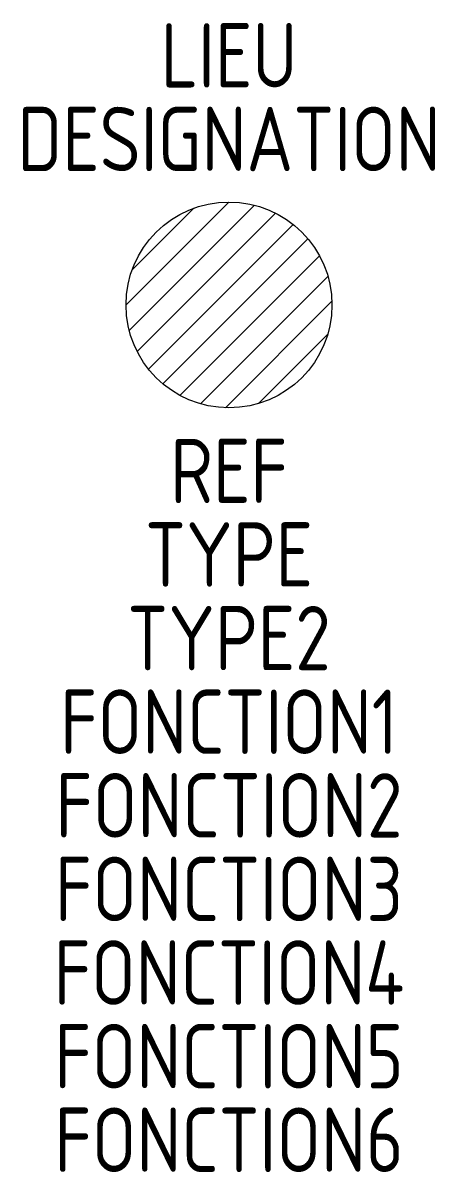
# Model space of a CAD drawing. Header units: millimetres. Extents: x -8 to 8, y -37.7 to 7.
import ezdxf
from ezdxf.enums import TextEntityAlignment as Align

# ---------------------------------------------------------------- set-up
doc = ezdxf.new("R2010")
doc.units = ezdxf.units.MM
for name, color, linetype in [('SYMB_FIL_FIN', 1, 'Continuous'), ('SYMB_TXT_NOM', 3, 'Continuous'), ('SYMBOLE', 3, 'Continuous')]:
    doc.layers.add(name, color=color, linetype=linetype)
doc.styles.add('NET2_5', font='isocp.shx', dxfattribs={"width": 0.9, "height": 2.5})

msp = doc.modelspace()

# ---------------------------------------------------------------- linework, layer by layer
at = {"layer": 'SYMB_FIL_FIN'}
for p, q in [((-4, -4), (0, 0)), ((-3.874, -4.996), (0.996, -0.126)), ((-3.761, -2.639), (-1.361, -0.239)), ((-3.566, -5.811), (1.811, -0.434)), ((-3.127, -6.494), (2.494, -0.873)), ((-2.573, -7.063), (3.063, -1.427)), ((-1.905, -7.517), (3.517, -2.095)), ((-1.108, -7.843), (3.843, -2.892)), ((-0.14, -7.998), (3.998, -3.86)), ((1.149, -7.831), (3.831, -5.149))]:
    msp.add_line(p, q, dxfattribs=at)
at = {"layer": 'SYMBOLE'}
msp.add_circle((0, -4), 4, dxfattribs=at)

# ---------------------------------------------------------------- texts
at = {"layer": 'SYMB_TXT_NOM', "style": 'NET2_5', "width": 0.9, "flags": 8}
for tag, p in [('LIEU', (0, 4.45)), ('DESIGNATION', (0, 1.2)), ('REF', (0, -11.7)), ('TYPE', (0, -14.95)), ('TYPE2', (0, -18.2)), ('FONCTION1', (0, -21.45)), ('FONCTION2', (0, -24.7)), ('FONCTION3', (0, -27.95)), ('FONCTION4', (0, -31.2)), ('FONCTION5', (0, -34.45)), ('FONCTION6', (0, -37.7))]:
    msp.add_attdef(tag, text='', height=2.5, dxfattribs=at).set_placement(p, align=Align.CENTER)

doc.saveas('drawing.dxf')
